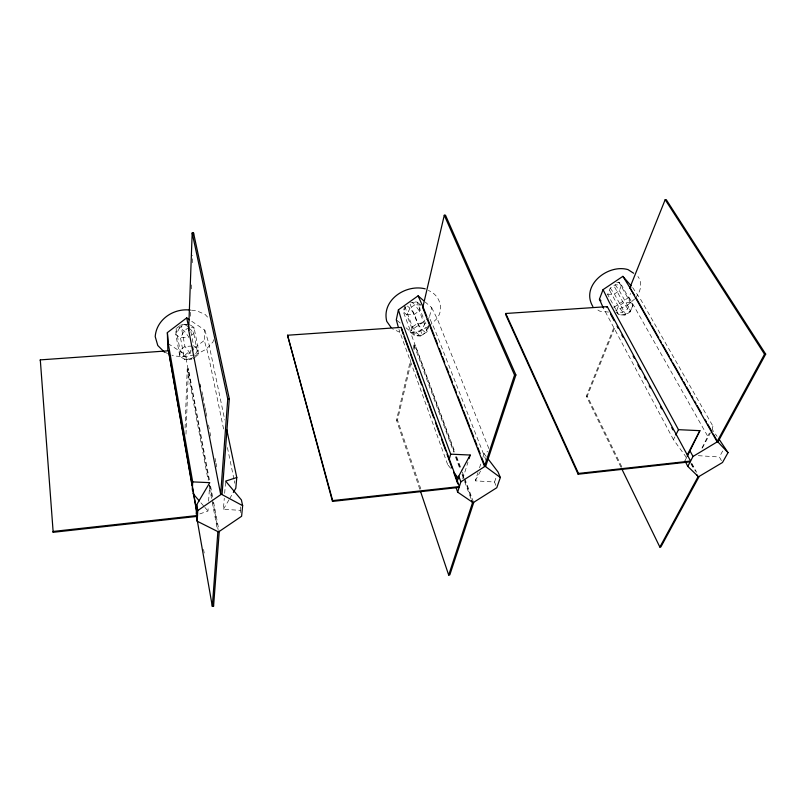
<?xml version="1.0" encoding="UTF-8"?>
<svg xmlns="http://www.w3.org/2000/svg" width="806" height="806" viewBox="0 0 806 806"><rect width="100%" height="100%" fill="white"/><g stroke="black" fill="none" stroke-linecap="round" stroke-linejoin="round"><path stroke-width="0.6" stroke-dasharray="4.03 3.02" d="M185.068 428.057L187.224 369.017L188.433 368.926L209.419 480.013M185.984 434.233L188.433 368.926M190.407 316.264L190.599 311.297M191.435 288.901L191.667 282.684M192.412 262.786L192.694 255.321M223.594 429.044L208.069 353.854L204.291 340.464L204.805 330.107L190.407 320.385M199.727 513.956L207.988 511.044L208.301 506.108M208.613 501.171L209.62 485.121M240.883 512.717L240.389 510.359L223.413 509.261L224.28 498.249M224.662 493.363L225.62 481.122M240.389 510.359L240.722 506.873M404.622 306.048L403.353 311.892L411.12 332.767L414.637 335.659L420.5 336.082L427.281 331.619L428.691 325.805L425.215 322.863L417.176 302.059L412.551 301.837M410.637 302.472L417.176 302.059L420.621 305.031L419.281 310.844L427.281 331.619L420.5 336.082L417.004 333.18L412.45 326.934L405.065 307.207M419.795 489.252L396.512 420.127L410.637 359.547M413.186 348.635L414.032 344.998L415.11 344.918L454.896 452.015M420.853 489.131L397.519 420.037L411.141 361.884M413.972 349.764L415.11 344.918M486.149 460.629L435.19 330.581L429.296 317.584L431.694 307.66L425.225 302.038M632.639 287.541L640.901 299.842L712.988 426.283L712.212 429.497L717.088 436.399M450.594 468.296L447.642 464.528L448.076 463.057M462.755 478.855L467.954 462.181M495.881 485.464L494.531 482.038L475.278 480.839L477.958 472.578M479.489 467.863L481.414 461.959M482.945 457.244L484.094 453.697L487.721 451.451M213.731 339.648L212.955 341.996L206.235 349.179L196.442 354.388M494.531 482.038L496.466 476.427M616.56 310.773L618.343 306.3L623.411 302.935L630.322 302.472L632.861 305.323L630.221 311.831L625.164 315.176L618.686 314.703L616.116 311.902L622.595 312.365L627.673 309.01L630.322 302.472L618.998 282.251L616.872 282.14M620.922 467.127L586.365 396.179L614.525 325.977M621.869 467.017L587.282 396.099L615.492 325.906M613.769 307.418L628.992 297.293L630.554 293.414M615.18 284.78L619.33 290.704L630.574 310.904L625.547 314.219L618.686 314.703L607.643 294.432L610.253 288.085L615.18 284.78L621.527 285.123L632.861 305.323L630.221 311.831L623.411 302.935L613.356 284.8M428.157 326.934L425.518 332.576L422.032 329.654L417.478 323.397L409.992 303.701M405.972 306.381L403.353 311.892L406.839 314.803L414.637 335.659L422.294 335.105L414.385 314.31L409.962 308.214L407.362 306.008M701.945 448.116L709.411 433.024M686.631 457.496L684.929 460.76L686.138 457.093L673.463 439.663L675.247 436.096M190.992 350.942L189.914 352.968L184.987 356.675L179.849 356.302L175.879 334.752L176.04 328.667L180.876 324.969L186.408 324.284M195.646 353.965L198.306 348.927L194.024 327.478L190.367 325.03M712.232 427.704L712.988 426.283M702.348 448.045L710.469 432.772M475.278 480.839L481.001 470.2M721.451 460.669L719.385 456.982L723.566 449.405M223.413 509.261L228.995 499.791M229.619 498.733L232.722 493.474M635.279 298.059C640.518 292.276 643.027 283.168 637.899 276.448M429.054 326.087L436.217 319.307C444.771 309.857 439.824 294.603 428.288 290.462M634.685 298.986L627.169 305.454L615.663 310.552M188.957 327.256L184.161 330.903L180.494 337.774L184.524 359.285L189.662 359.667L191.979 358.992M191.858 335.014L193.783 333.553L194.024 327.478L189.974 327.296M208.764 480.084L185.37 354.7L191.052 350.429M194.84 347.577L204.291 340.464M192.604 357.451L189.662 359.667L184.987 356.675L180.03 350.227L176.04 328.667L179.567 327.871L184.373 324.193L188.04 326.642M193.138 358.66L198.034 354.993L198.306 348.927L193.672 345.895L190.387 329.18M454.322 452.075L410.042 331.135L425.457 320.294M426.414 319.619L429.296 317.584M428.016 326.621L419.674 330.903L409.438 333.09M194.578 355.98L198.034 354.993L193.783 333.553L190.337 329.05M194.216 354.862L185.279 356.736L174.156 356L171.839 355.103M396.512 420.127L397.519 420.037M586.365 396.179L587.282 396.099M191.909 358.741L184.524 359.285L179.849 356.302L180.03 350.227L184.957 346.499L192.422 345.976M189.45 324.415L180.876 324.969L184.957 346.499L189.914 352.968L191.778 354.177M607.643 294.432L614.404 293.999L619.33 290.704L621.527 285.123L618.998 282.251L616.721 282.392M420.621 305.031L414.848 304.739L412.259 302.522M698.278 455.682L719.385 456.982M191.445 310.189L196.221 310.592L205.117 314.441L208.371 317.967M608.58 312.073L599.886 311.207L596.823 309.403M399.826 332.304L391.887 328.546M164.414 352.151L167.598 353.421M168.101 343.618L185.37 354.7M397.126 320.496L400.471 323.246M405.972 327.78L410.042 331.135M200.885 502.773L204.049 506.45M204.835 507.367L207.988 511.044M484.094 453.697L486.29 456.579M610.253 288.085L614.404 293.999L625.547 314.219L625.164 315.176L618.343 306.3L608.379 288.145M628.992 297.293L707.708 436.217M691.911 463.51L696.666 472.316M691.387 463.571L695.538 471.278M690.853 463.621L693.825 469.132M673.463 439.663L603.241 307.801M431.694 307.66L437.799 320.083L489.544 450.322M456.649 456.72L461.888 470.845M462.332 472.024L473.696 502.622M456.065 456.78L460.438 468.548M462.614 474.442L463.924 477.968M464.367 479.147L471.792 499.156M414.032 344.998L453.738 452.136M455.481 456.841L460.286 469.797M462.029 474.502L464.216 480.386M464.649 481.565L471.198 499.226M447.642 464.528L398.94 329.453M204.805 330.107L208.663 342.903L224.763 420.007M227.413 447.531L234.032 479.58M234.294 480.809L234.798 483.278M201.994 391.686L202.719 395.383M202.961 396.623L204.895 406.496M205.137 407.735L205.862 411.433M206.104 412.672L206.83 416.37M208.522 425.014L209.731 431.19M209.973 432.429L210.698 436.127M215.061 458.352L215.786 462.06M216.028 463.289L216.754 466.996M210.588 486.189L212.683 497.302M213.61 502.239L219.212 531.859M209.691 485.021L212.25 498.602M212.482 499.841L218.063 529.471M187.224 369.017L208.109 480.154M209.5 487.559L212.049 501.141M212.29 502.38L217.388 529.542M203.565 549.36L204.22 553.057M412.45 326.934L411.12 332.767L417.004 333.18L422.032 329.654L425.215 322.863L417.478 323.397L412.45 326.934M409.962 308.214L406.839 314.803L414.385 314.31L419.281 310.844L414.848 304.739L409.962 308.214M179.567 327.871L175.879 334.752L180.494 337.774L188.977 337.2L184.161 330.903L179.567 327.871"/><path stroke-width="1.21" d="M189.481 319.76L186.7 317.886L167.376 332.596L167.85 350.499M197.46 516.344L53.176 532.303L40.3 359.879L168.525 350.801L192.019 485.393M188.644 330.037L192.181 232.984L193.541 232.934L229.307 398.849L222.073 494.159L220.663 494.3L188.644 330.037L189.269 329.997M193.44 235.423L193.541 232.934M192.322 489.977L192.694 481.897L168.625 345.693L167.376 332.596M196.241 514.037L196.724 504.687L209.782 482.653L192.694 481.897M226.808 429.789L236.773 477.515L225.62 481.122L241.397 499.911L242.646 505.664L241.609 516.263L218.537 531.94L197.208 521.23L197.762 510.571L196.724 504.687M212.321 606.364L217.852 532.01L219.212 531.859L213.57 606.203L212.321 606.364L196.513 516.122M220.663 494.3L227.766 398.98L192.181 232.984M236.773 477.515L235.815 488.204L233.337 492.416M332.485 501.413L332.646 500.586L459.38 486.592L401.176 327.387L287.53 335.236L332.485 501.413L459.128 487.398M423.664 300.688L418.102 295.842L398.416 309.816L396.29 319.801L398.275 327.035M401.176 327.387L403.151 334.117M422.747 307.62L444.287 215.232L445.486 215.182L515.89 374.961L485.726 466.211L484.497 466.342L422.747 307.62L423.301 307.58L426.938 316.919M449.053 459.722L450.685 454.161L402.244 322.491L398.416 309.816M578.134 474.23L578.476 473.434L690.591 461.062L607.271 306.643L505.785 313.484L505.533 314.3L578.134 474.23L690.178 461.838M457.042 481.787L458.775 476.145L470.18 455.037L450.685 454.161M487.761 458.503L498.007 471.953L500.345 477.505L496.768 487.741L473.102 502.692L457.657 492.113L460.861 481.827L458.775 476.145M469.072 458.604L470.18 455.037M472.507 502.753L473.696 502.622L449.808 574.91L448.69 575.051L472.507 502.753L471.631 500.405M484.497 466.342L514.55 375.072L444.287 215.232M603.241 307.801L599.422 299.217L603.059 289.636L622.887 276.347L631.229 285.918M606.958 307.439L607.271 306.643M629.839 287.792L665.182 199.676L666.24 199.636L765.7 354.136L718.156 441.587L717.058 441.698L629.839 287.792L630.836 287.732M687.196 456.408L699.9 430.666L678.471 429.669L609.094 301.948L603.059 289.636M675.781 435.028L678.471 429.669M687.286 454.886L699.9 430.666M687.78 466.392L693.019 456.458L717.602 441.638L728.02 452.629L722.488 462.513L698.51 476.789L687.78 466.392L685.876 462.644M659.862 547.083L697.986 476.85L699.044 476.729L660.86 546.952L659.862 547.083L621.466 468.256M717.058 441.698L764.531 354.237L765.7 354.136M197.762 510.571L221.368 494.229L242.646 505.664M460.861 481.827L485.111 466.281L500.345 477.505M227.766 398.98L229.307 398.849M514.55 375.072L515.89 374.961M190.256 310.088C173.814 307.952 156.414 319.388 155.215 336.626L157.775 345.502L164.414 352.151M425.256 288.86C406.053 283.853 381.389 299.923 386.739 321.322L391.001 327.397M633.647 273.244L628.015 269.617C607.795 263.683 580.28 285.707 592.894 306.592M599.422 299.217L600.964 300.89M192.987 493.574L199.304 500.929M458.695 478.653L453.536 472.064L457.838 483.862M719.184 439.361L728.02 452.629M622.887 276.347L634.665 295.399M665.182 199.676L764.531 354.237M635.904 297.585L650.764 323.78M652.004 325.956L658.804 337.966M660.043 340.142L661.283 342.328M662.522 344.515L669.333 356.514M670.562 358.7L671.801 360.887M673.04 363.063L679.851 375.072M681.09 377.248L682.329 379.435M683.569 381.621L685.422 384.895M686.662 387.071L690.369 393.62M691.608 395.806L692.848 397.993M694.701 401.267L695.941 403.443M697.18 405.63L701.512 413.266M705.23 419.815L706.469 422.001M707.698 424.178L712.03 431.825M713.27 434.001L716.987 440.55M690.037 450.967L693.019 456.458M610.525 314.058L614.091 320.677M617.064 326.188L618.252 328.395M621.819 335.014L623.008 337.22M633.113 355.97L634.302 358.176M637.868 364.796L640.246 369.198M644.407 376.926L645.596 379.132M649.162 385.742L650.351 387.948M660.457 406.698L661.645 408.904M671.751 427.654L672.939 429.86M696.797 474.643L697.986 476.85M505.785 313.484L578.476 473.434M418.102 295.842L423.301 307.58M427.845 319.257L434.212 335.588M435.119 337.926L437.396 343.759M439.21 348.424L441.487 354.257M442.393 356.595L444.66 362.428M446.484 367.093L448.751 372.926M449.667 375.264L452.388 382.266M453.758 385.762L456.478 392.764M457.848 396.27L462.392 407.937M463.299 410.274L469.656 426.606M470.573 428.943L473.747 437.104M474.663 439.441L476.93 445.275M477.837 447.612L480.114 453.446M481.928 458.11L485.111 466.281M404.008 336.475L409.609 351.799M410.466 354.156L416.067 369.491M416.924 371.848L421.659 384.815M423.382 389.53L428.127 402.506M428.983 404.864L433.719 417.83M435.442 422.546L440.177 435.522M441.466 439.058L445.778 450.846M447.068 454.383L452.237 468.538M456.055 487.469L457.657 492.113M420.591 491.63L448.69 575.051M287.53 335.236L332.646 500.586M186.7 317.886L189.007 328.777M192.644 347.275L193.128 349.754M199.888 384.331L200.372 386.799M213.137 603.724L213.57 606.203M168.525 350.801L197.5 515.508L53.095 531.456L53.176 532.303M192.453 487.872L197.027 513.865M196.392 516.414L197.208 521.23M40.3 359.879L40.381 360.766"/></g></svg>
